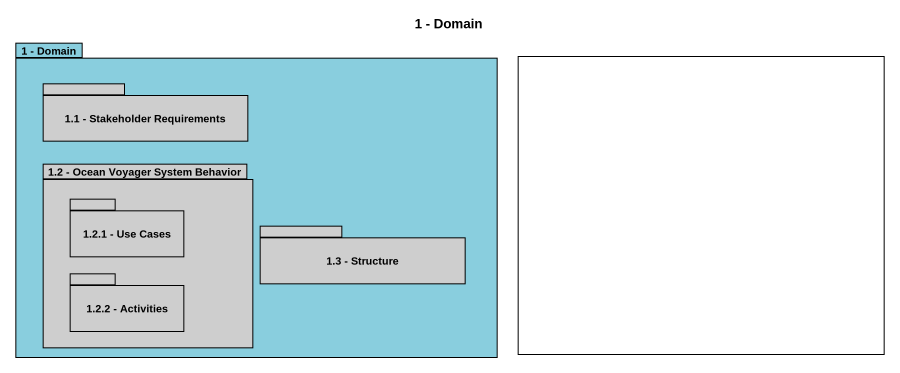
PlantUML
@startuml
title 1 - Domain
package "1 - Domain" as p1_Domain #89CEDE {
  package "1.1 - Stakeholder Requirements" as p1_1_Stakeholder_Requirements #CECECE {
  }
  package "1.2 - Ocean Voyager System Behavior" as p1_2_Ocean_Voyager_System #CECECE {
    package "1.2.1 - Use Cases" as p1_2_1_Use_Cases #CECECE {
    }
    package "1.2.2 - Activities" as p1_2_2_Activities #CECECE {
    }
  }
  package "1.3 - Structure" as p1_3_Structure #CECECE {
  }
}
rectangle " " as rectangle1
@enduml
